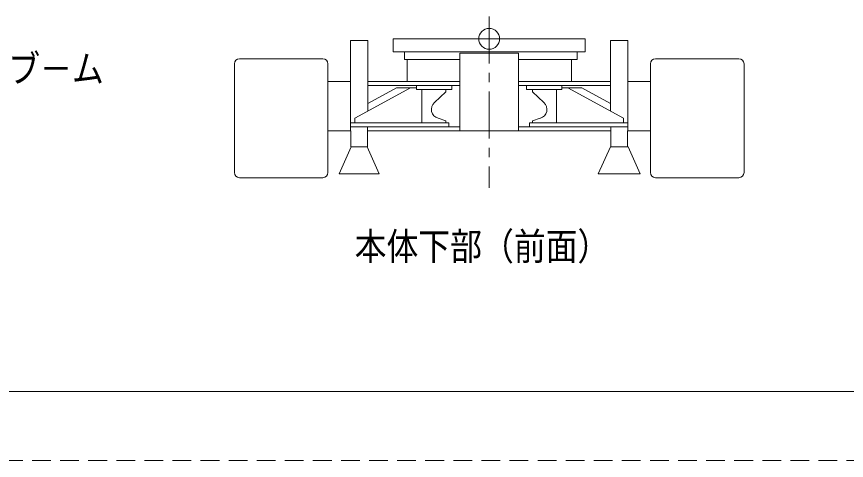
# Model space of a CAD drawing. Units: millimetres on the paper. Extents: x -420 to 629, y -297 to 297.
# Drawn here: x -135 to -2, y -297 to -226 of the extents above; entities that cross this region are included whole.
import ezdxf
from ezdxf.enums import TextEntityAlignment as Align

# ---------------------------------------------------------------- set-up
doc = ezdxf.new("R2010")
doc.units = ezdxf.units.MM
doc.linetypes.add('USER1', pattern=[4.5, 3, -1.5])
doc.linetypes.add('USER2', pattern=[12, 7.5, -1.5, 1.5, -1.5])
doc.layers.add('0-0_0', color=7, linetype='Continuous', lineweight=18)
doc.layers.add('0-1_1', color=7, linetype='Continuous', lineweight=18)
doc.styles.add('ＭＳ ゴシック', font='')
doc.styles.get('ＭＳ ゴシック').set_extended_font_data('MS Gothic')

msp = doc.modelspace()

# ---------------------------------------------------------------- linework, layer by layer
at = {"layer": '0-0_0', "linetype": 'USER2'}
msp.add_line((-59.269, -225.969), (-59.269, -253.375), dxfattribs=at)
at = {"layer": '0-0_0'}
for p, q in [((-81.481, -229.792), (-78.731, -229.792)), ((-81.481, -229.792), (-81.481, -244.259)), ((-78.731, -229.792), (-78.731, -241.091)), ((-74.627, -229.526), (-43.911, -229.526)), ((-74.627, -229.526), (-74.627, -231.592)), ((-43.911, -229.526), (-43.911, -231.592)), ((-39.807, -229.792), (-37.057, -229.792)), ((-39.807, -229.792), (-39.807, -241.091)), ((-37.057, -229.792), (-37.057, -244.259)), ((-74.627, -231.592), (-43.911, -231.592)), ((-72.852, -231.592), (-72.852, -232.859)), ((-63.969, -231.826), (-54.569, -231.826)), ((-63.969, -231.826), (-63.969, -244.259)), ((-54.569, -231.826), (-54.569, -244.259)), ((-45.195, -231.592), (-45.195, -232.859)), ((-100.099, -233.551), (-100.099, -250.926)), ((-99.265, -232.718), (-85.939, -232.718)), ((-85.106, -233.551), (-85.106, -250.926)), ((-72.852, -232.859), (-63.969, -232.859)), ((-72.436, -232.859), (-72.436, -236.359)), ((-54.569, -232.859), (-45.195, -232.859)), ((-46.102, -232.859), (-46.102, -236.359)), ((-33.432, -233.551), (-33.432, -250.926)), ((-32.599, -232.718), (-19.272, -232.718)), ((-18.439, -233.551), (-18.439, -250.926)), ((-85.106, -236.359), (-81.481, -236.359)), ((-63.969, -236.359), (-78.731, -236.359)), ((-54.569, -236.359), (-39.807, -236.359)), ((-37.057, -236.359), (-33.432, -236.359)), ((-80.811, -242.226), (-71.858, -237.342)), ((-63.969, -236.992), (-78.731, -236.992)), ((-78.731, -239.868), (-74.101, -237.342)), ((-70.901, -237.342), (-74.101, -237.342)), ((-70.901, -236.992), (-70.901, -237.659)), ((-70.061, -237.659), (-70.061, -242.992)), ((-66.23, -237.659), (-66.23, -238.026)), ((-54.569, -236.992), (-39.807, -236.992)), ((-53.286, -236.992), (-53.286, -237.659)), ((-53.286, -237.659), (-47.637, -237.659)), ((-52.307, -237.659), (-52.307, -238.026)), ((-48.477, -237.659), (-48.477, -242.992)), ((-47.637, -236.992), (-47.637, -237.659)), ((-47.637, -237.342), (-44.437, -237.342)), ((-37.726, -242.226), (-46.68, -237.342)), ((-39.807, -239.868), (-44.437, -237.342)), ((-68.046, -239.717), (-66.23, -238.026)), ((-50.491, -239.717), (-52.307, -238.026)), ((-65.746, -242.992), (-81.481, -242.992)), ((-80.811, -242.226), (-80.811, -242.992)), ((-66.23, -242.626), (-67.463, -242.249)), ((-66.23, -242.626), (-66.23, -242.992)), ((-65.746, -242.992), (-65.746, -243.626)), ((-52.792, -242.992), (-52.792, -243.626)), ((-52.792, -242.992), (-37.057, -242.992)), ((-52.307, -242.626), (-51.075, -242.249)), ((-52.307, -242.626), (-52.307, -242.992)), ((-37.726, -242.226), (-37.726, -242.992)), ((-85.106, -244.259), (-81.481, -244.259)), ((-63.969, -243.626), (-81.481, -243.626)), ((-81.439, -244.259), (-81.439, -246.792)), ((-78.773, -243.626), (-78.773, -246.792)), ((-78.731, -244.259), (-39.807, -244.259)), ((-54.569, -243.626), (-37.057, -243.626)), ((-39.765, -243.626), (-39.765, -246.792)), ((-37.099, -244.259), (-37.099, -246.792)), ((-37.057, -244.259), (-33.432, -244.259)), ((-81.367, -246.792), (-83.308, -251.142)), ((-81.439, -246.792), (-78.773, -246.792)), ((-78.845, -246.792), (-76.904, -251.142)), ((-39.842, -246.792), (-41.783, -251.142)), ((-39.842, -246.792), (-37.022, -246.792)), ((-37.022, -246.792), (-35.081, -251.142)), ((-83.308, -251.142), (-76.904, -251.142)), ((-41.783, -251.142), (-35.081, -251.142)), ((-99.265, -251.759), (-85.939, -251.759)), ((-32.599, -251.759), (-19.272, -251.759))]:
    msp.add_line(p, q, dxfattribs=at)
msp.add_lwpolyline([(-65.252, -236.992), (-65.252, -237.659), (-70.901, -237.659)], dxfattribs=at)
msp.add_circle((-59.269, -229.526), 1.667, dxfattribs=at)
for centre, radius, start, end in [((-99.265, -233.551), 0.833, 90, 180), ((-85.939, -233.551), 0.833, 0, 90), ((-32.599, -233.551), 0.833, 90, 180), ((-19.272, -233.551), 0.833, 0, 90), ((-67.024, -240.814), 1.5, 132.95243, 252.99828), ((-51.513, -240.814), 1.5, 287.00172, 47.04757), ((-99.265, -250.926), 0.833, 180, 270), ((-85.939, -250.926), 0.833, 270, 0), ((-32.599, -250.926), 0.833, 180, 270), ((-19.272, -250.926), 0.833, 270, 0)]:
    msp.add_arc(centre, radius, start, end, dxfattribs=at)
at = {"layer": '0-1_1'}
msp.add_line((-411.5, -286), (411.5, -286), dxfattribs=at)
at = {"layer": '0-1_1', "linetype": 'USER1'}
msp.add_line((-420.5, -297), (420.5, -297), dxfattribs=at)

# ---------------------------------------------------------------- texts
at = {"layer": '0-0_0', "style": 'ＭＳ ゴシック', "width": 0.85}
for s, p in [('下部ブ－ム', (-146.518, -237.817)), ('本体下部（前面）', (-80.823, -266.264))]:
    msp.add_text(s, height=4.399, dxfattribs=at).set_placement(p, align=Align.BOTTOM_LEFT)

doc.saveas('drawing.dxf')
